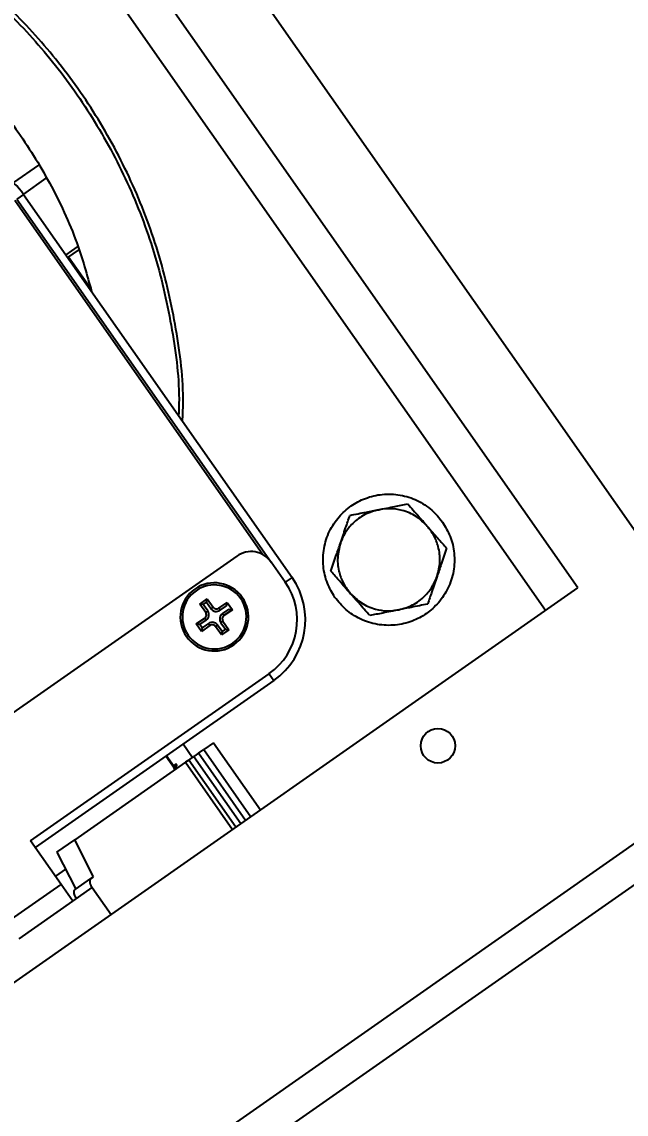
# Model space of a CAD drawing. Header units: millimetres. Extents: x 152904052 to 153933663, y 538271515 to 539240469.
# Drawn here: x 153452390.5 to 153452464.1, y 538569365.9 to 538569499 of the extents above; entities that cross this region are included whole.
import ezdxf
from ezdxf.enums import TextEntityAlignment as Align

# ---------------------------------------------------------------- set-up
doc = ezdxf.new("R2010")
doc.units = ezdxf.units.MM
doc.layers.add('POWR', color=5, linetype='Continuous')
doc.layers.add('TEXT', color=7, linetype='Continuous')
doc.styles.get("Standard").update_dxf_attribs({"font": 'Gulim.ttf'})

msp = doc.modelspace()

# ---------------------------------------------------------------- linework, layer by layer
at = {"layer": 'POWR', "color": 7}
for p, q in [((153451610.15, 538568795.17), (153453405.73, 538570052.45)), ((153452296.42, 538569677.95), (153452483.18, 538569411.24)), ((153452458.2, 538569430), (153452337.74, 538569602.02)), ((153452454.26, 538569427.25), (153452333.81, 538569599.27)), ((153452392.48, 538569481.53), (153452389.43, 538569479.39)), ((153452393.4, 538569479.92), (153452390.65, 538569478)), ((153452419.84, 538569434.04), (153452389.62, 538569477.2)), ((153452390.68, 538569477.95), (153452389.87, 538569477.38)), ((153452389.87, 538569477.38), (153452420.84, 538569433.14)), ((153452390.68, 538569477.95), (153452423.38, 538569431.26)), ((153452397.22, 538569471.55), (153452395.84, 538569470.58)), ((153452396.07, 538569470.25), (153452397.37, 538569471.16)), ((153452398.86, 538569466.45), (153452396.16, 538569470.31)), ((153452416.66, 538569433.88), (153452361.78, 538569395.45)), ((153452422.56, 538569430.68), (153452420.84, 538569433.14)), ((153452423.38, 538569431.26), (153452422.56, 538569430.68)), ((153452146.47, 538569211.73), (153452458.2, 538569430)), ((153452412.15, 538569428.03), (153452413.05, 538569428.66)), ((153452412.86, 538569427.01), (153452412.15, 538569428.03)), ((153452412.57, 538569427.96), (153452412.15, 538569428.03)), ((153452412.57, 538569427.96), (153452412.97, 538569428.24)), ((153452413.12, 538569427.18), (153452412.57, 538569427.96)), ((153452412.97, 538569428.24), (153452413.05, 538569428.66)), ((153452412.97, 538569428.24), (153452413.51, 538569427.46)), ((153452413.05, 538569428.66), (153452413.77, 538569427.64)), ((153452413.51, 538569427.46), (153452413.77, 538569427.64)), ((153452414.46, 538569427.52), (153452415.49, 538569428.23)), ((153452414.64, 538569427.27), (153452415.41, 538569427.81)), ((153452415.41, 538569427.81), (153452415.49, 538569428.23)), ((153452415.49, 538569428.23), (153452416.12, 538569427.33)), ((153452417.11, 538569428.7), (153452417.32, 538569428.84)), ((153452411.72, 538569425.6), (153452412.74, 538569426.31)), ((153452412.92, 538569426.06), (153452412.74, 538569426.31)), ((153452413.12, 538569427.18), (153452412.86, 538569427.01)), ((153452414.64, 538569427.27), (153452414.46, 538569427.52)), ((153452415.69, 538569427.41), (153452414.92, 538569426.87)), ((153452414.92, 538569426.87), (153452415.09, 538569426.62)), ((153452416.12, 538569427.33), (153452415.09, 538569426.62)), ((153452415.69, 538569427.41), (153452416.12, 538569427.33)), ((153452412.35, 538569424.69), (153452411.72, 538569425.6)), ((153452412.14, 538569425.52), (153452411.72, 538569425.6)), ((153452412.14, 538569425.52), (153452412.92, 538569426.06)), ((153452412.42, 538569425.12), (153452412.14, 538569425.52)), ((153452413.37, 538569425.41), (153452412.35, 538569424.69)), ((153452412.42, 538569425.12), (153452412.35, 538569424.69)), ((153452413.2, 538569425.66), (153452412.42, 538569425.12)), ((153452413.2, 538569425.66), (153452413.37, 538569425.41)), ((153452414.32, 538569425.46), (153452414.07, 538569425.29)), ((153452414.79, 538569424.26), (153452414.07, 538569425.29)), ((153452414.86, 538569424.69), (153452414.32, 538569425.46)), ((153452414.72, 538569425.74), (153452414.97, 538569425.92)), ((153452414.72, 538569425.74), (153452415.26, 538569424.97)), ((153452415.26, 538569424.97), (153452414.86, 538569424.69)), ((153452414.97, 538569425.92), (153452415.69, 538569424.9)), ((153452415.26, 538569424.97), (153452415.69, 538569424.9)), ((153452410.72, 538569424.23), (153452410.52, 538569424.08)), ((153452415.69, 538569424.9), (153452414.79, 538569424.26)), ((153452414.86, 538569424.69), (153452414.79, 538569424.26)), ((153452391.51, 538569399.18), (153452420.59, 538569419.54)), ((153452421.17, 538569418.72), (153452392.09, 538569398.36)), ((153452420.59, 538569419.54), (153452421.17, 538569418.72)), ((153451637.29, 538568819.18), (153452483.06, 538569411.4)), ((153452410.11, 538569410.98), (153452411.26, 538569409.34)), ((153452411.99, 538569409.85), (153452412.62, 538569410.29)), ((153452413.81, 538569411.13), (153452412.62, 538569410.29)), ((153452412.62, 538569410.29), (153452418.35, 538569402.1)), ((153452413.81, 538569411.13), (153452419.55, 538569402.94)), ((153452409.14, 538569407.86), (153452407.99, 538569409.5)), ((153452409.21, 538569407.91), (153452408.06, 538569409.55)), ((153452410.79, 538569409.01), (153452410.4, 538569408.74)), ((153452410.79, 538569409.01), (153452411.42, 538569409.45)), ((153452416.53, 538569400.82), (153452410.79, 538569409.01)), ((153452410.79, 538569409.01), (153452410.79, 538569409.01)), ((153452416.52, 538569400.82), (153452410.79, 538569409.01)), ((153452411.99, 538569409.85), (153452411.42, 538569409.45)), ((153452411.42, 538569409.45), (153452417.15, 538569401.26)), ((153452417.73, 538569401.66), (153452411.99, 538569409.85)), ((153452411.99, 538569409.85), (153452411.99, 538569409.85)), ((153452417.72, 538569401.66), (153452411.99, 538569409.85)), ((153452410.4, 538569408.74), (153452396.9, 538569399.29)), ((153452409.17, 538569408.49), (153452408.94, 538569408.29)), ((153452409.17, 538569408.49), (153452409.35, 538569408.57)), ((153452409.45, 538569408.08), (153452409.26, 538569408.08)), ((153452410.4, 538569408.74), (153452416.14, 538569400.55)), ((153452395.24, 538569393.86), (153452391.51, 538569399.18)), ((153452394.73, 538569397.77), (153452396.9, 538569399.29)), ((153452399.2, 538569394.79), (153452396.9, 538569399.29)), ((153452394.73, 538569397.77), (153452397.03, 538569393.27)), ((153452395.79, 538569395.7), (153452394.55, 538569394.84)), ((153452396.94, 538569393.22), (153452398.86, 538569394.56)), ((153452398.86, 538569394.56), (153452399.2, 538569394.79)), ((153452388.69, 538569389.27), (153452395.24, 538569393.86)), ((153452396.68, 538569391.81), (153452395.24, 538569393.86)), ((153452396.68, 538569391.81), (153452399.04, 538569393.46)), ((153452399.04, 538569393.46), (153452401.33, 538569390.18)), ((153452390.12, 538569387.22), (153452396.68, 538569391.81))]:
    msp.add_line(p, q, dxfattribs=at)
msp.add_circle((153452441.16, 538569410.75), 2.1, dxfattribs=at)
for centre, radius, start, end in [((153452383.31, 538569472.79), 9, 35, 125), ((153452418.38, 538569431.42), 3, 35, 125), ((153452413.92, 538569426.46), 4.15, 35, 215), ((153452413.92, 538569426.46), 3.9, 35, 215), ((153452416.01, 538569426.1), 8, 305, 35), ((153452416.01, 538569426.1), 9, 305, 35), ((153452413.92, 538569426.46), 4.15, 215, 35), ((153452413.92, 538569426.46), 3.9, 215, 35), ((153452414.17, 538569427.93), 0.5, 215, 305), ((153452412.45, 538569426.72), 0.5, 305, 35), ((153452412.45, 538569426.72), 0.807, 305, 35), ((153452414.17, 538569427.93), 0.807, 215, 305), ((153452415.38, 538569426.21), 0.807, 125, 215), ((153452415.38, 538569426.21), 0.5, 125, 215), ((153452413.66, 538569425), 0.807, 35, 125), ((153452413.66, 538569425), 0.5, 35, 125)]:
    msp.add_arc(centre, radius, start, end, dxfattribs=at)
for points, knots in [([(153452410.04, 538569450.31), (153452410.07, 538569451.03), (153452410.23, 538569454.78), (153452409.37, 538569461.58), (153452407.39, 538569470.52), (153452404.18, 538569479.13), (153452399.94, 538569487.17), (153452394.79, 538569494.5), (153452388.89, 538569500.93), (153452382.86, 538569506.22), (153452378.58, 538569508.95), (153452376.67, 538569510.17)], [0, 0, 0, 0, 0.030131, 0.157165, 0.285275, 0.413386, 0.54042, 0.665356, 0.787271, 0.905377, 1, 1, 1, 1]), ([(153452377.46, 538569509.04), (153452379, 538569508.06), (153452382.89, 538569505.56), (153452388.54, 538569500.57), (153452394.4, 538569494.18), (153452399.51, 538569486.91), (153452403.72, 538569478.92), (153452406.92, 538569470.38), (153452408.87, 538569461.5), (153452409.72, 538569454.97), (153452409.58, 538569451.48), (153452409.56, 538569450.99)], [0, 0, 0, 0, 0.078951, 0.200388, 0.325741, 0.454201, 0.584818, 0.716542, 0.848265, 0.978883, 1, 1, 1, 1]), ([(153452378.32, 538569497.98), (153452378.81, 538569497.61), (153452381.29, 538569495.78), (153452385.17, 538569491.76), (153452389.95, 538569485.94), (153452394, 538569479.34), (153452397.13, 538569472.7), (153452398.4, 538569468.13), (153452398.95, 538569466.14)], [0, 0, 0, 0, 0.047475, 0.239579, 0.431683, 0.632114, 0.839742, 1, 1, 1, 1]), ([(153452428.61, 538569428.84), (153452428.28, 538569429.4), (153452427.58, 538569430.58), (153452427.11, 538569432.65), (153452427.19, 538569434.83), (153452427.86, 538569436.92), (153452429.02, 538569438.68), (153452430.53, 538569440.05), (153452432.33, 538569441), (153452434.39, 538569441.49), (153452436.58, 538569441.41), (153452438.65, 538569440.73), (153452440.44, 538569439.59), (153452441.31, 538569438.53), (153452441.72, 538569438.02)], [0, 0, 0, 0, 0.0785035, 0.1626766, 0.25, 0.3373234, 0.4214965, 0.5, 0.5785035, 0.6626766, 0.75, 0.8373234, 0.9214965, 1, 1, 1, 1]), ([(153452433.96, 538569439.53), (153452434.6, 538569439.66), (153452435.8, 538569439.9), (153452436.95, 538569440.13), (153452437.48, 538569440.23)], [0, 0, 0, 0, 0.5429, 1, 1, 1, 1]), ([(153452439.85, 538569437.53), (153452439.42, 538569437.95), (153452438.54, 538569438.8), (153452436.94, 538569439.47), (153452435.37, 538569439.72), (153452434.42, 538569439.6), (153452433.96, 538569439.53)], [0, 0, 0, 0, 0.275731, 0.561042, 0.784269, 1, 1, 1, 1]), ([(153452437.48, 538569440.23), (153452437.93, 538569439.72), (153452438.71, 538569438.84), (153452439.51, 538569437.92), (153452439.85, 538569437.53)], [0, 0, 0, 0, 0.574451, 1, 1, 1, 1]), ([(153452433.96, 538569439.53), (153452433.38, 538569439.37), (153452432.2, 538569439.03), (153452430.82, 538569437.98), (153452429.82, 538569436.75), (153452429.45, 538569435.87), (153452429.27, 538569435.43)], [0, 0, 0, 0, 0.275731, 0.561042, 0.784269, 1, 1, 1, 1]), ([(153452429.27, 538569435.43), (153452429.49, 538569436.06), (153452429.88, 538569437.21), (153452430.26, 538569438.33), (153452430.43, 538569438.83)], [0, 0, 0, 0, 0.5429, 1, 1, 1, 1]), ([(153452430.43, 538569438.83), (153452431.1, 538569438.97), (153452432.25, 538569439.2), (153452433.45, 538569439.43), (153452433.96, 538569439.53)], [0, 0, 0, 0, 0.574451, 1, 1, 1, 1]), ([(153452441.72, 538569438.02), (153452442.06, 538569437.45), (153452442.76, 538569436.28), (153452443.22, 538569434.2), (153452443.15, 538569432.02), (153452442.47, 538569429.94), (153452441.31, 538569428.17), (153452439.8, 538569426.81), (153452438.01, 538569425.85), (153452435.95, 538569425.37), (153452433.76, 538569425.45), (153452431.68, 538569426.12), (153452429.89, 538569427.27), (153452429.03, 538569428.33), (153452428.61, 538569428.84)], [0, 0, 0, 0, 0.0785035, 0.1626766, 0.25, 0.3373234, 0.4214965, 0.5, 0.5785035, 0.6626766, 0.75, 0.8373234, 0.9214965, 1, 1, 1, 1]), ([(153452441.06, 538569431.42), (153452441.21, 538569432.01), (153452441.51, 538569433.2), (153452441.28, 538569434.92), (153452440.72, 538569436.4), (153452440.14, 538569437.16), (153452439.85, 538569437.53)], [0, 0, 0, 0, 0.2757314, 0.5610422, 0.7842685, 1, 1, 1, 1]), ([(153452439.85, 538569437.53), (153452440.29, 538569437.03), (153452441.09, 538569436.12), (153452441.87, 538569435.23), (153452442.22, 538569434.83)], [0, 0, 0, 0, 0.5429, 1, 1, 1, 1]), ([(153452428.12, 538569432.03), (153452428.33, 538569432.67), (153452428.71, 538569433.79), (153452429.11, 538569434.94), (153452429.27, 538569435.43)], [0, 0, 0, 0, 0.574451, 1, 1, 1, 1]), ([(153452429.27, 538569435.43), (153452429.13, 538569434.85), (153452428.83, 538569433.66), (153452429.05, 538569431.94), (153452429.62, 538569430.45), (153452430.2, 538569429.7), (153452430.48, 538569429.32)], [0, 0, 0, 0, 0.275731, 0.561042, 0.784269, 1, 1, 1, 1]), ([(153452442.22, 538569434.83), (153452442, 538569434.18), (153452441.62, 538569433.07), (153452441.23, 538569431.91), (153452441.06, 538569431.42)], [0, 0, 0, 0, 0.574451, 1, 1, 1, 1]), ([(153452430.48, 538569429.32), (153452430.05, 538569429.82), (153452429.25, 538569430.74), (153452428.47, 538569431.62), (153452428.12, 538569432.03)], [0, 0, 0, 0, 0.5429, 1, 1, 1, 1]), ([(153452436.38, 538569427.32), (153452436.96, 538569427.49), (153452438.14, 538569427.82), (153452439.51, 538569428.88), (153452440.52, 538569430.11), (153452440.88, 538569430.99), (153452441.06, 538569431.42)], [0, 0, 0, 0, 0.275731, 0.561042, 0.784269, 1, 1, 1, 1]), ([(153452441.06, 538569431.42), (153452440.85, 538569430.8), (153452440.46, 538569429.64), (153452440.08, 538569428.53), (153452439.91, 538569428.02)], [0, 0, 0, 0, 0.5429, 1, 1, 1, 1]), ([(153452430.48, 538569429.32), (153452430.92, 538569428.91), (153452431.8, 538569428.05), (153452433.4, 538569427.39), (153452434.97, 538569427.13), (153452435.91, 538569427.26), (153452436.38, 538569427.32)], [0, 0, 0, 0, 0.275731, 0.561042, 0.784269, 1, 1, 1, 1]), ([(153452432.85, 538569426.62), (153452432.41, 538569427.13), (153452431.63, 538569428.02), (153452430.83, 538569428.93), (153452430.48, 538569429.32)], [0, 0, 0, 0, 0.574451, 1, 1, 1, 1]), ([(153452439.91, 538569428.02), (153452439.24, 538569427.89), (153452438.08, 538569427.66), (153452436.89, 538569427.42), (153452436.38, 538569427.32)], [0, 0, 0, 0, 0.574451, 1, 1, 1, 1]), ([(153452436.38, 538569427.32), (153452435.73, 538569427.19), (153452434.54, 538569426.95), (153452433.38, 538569426.72), (153452432.85, 538569426.62)], [0, 0, 0, 0, 0.5429, 1, 1, 1, 1]), ([(153452408.92, 538569408.32), (153452408.93, 538569408.32), (153452408.96, 538569408.34), (153452409.04, 538569408.4), (153452409.11, 538569408.45), (153452409.17, 538569408.49)], [0, 0, 0, 0, 0.063595, 0.275437, 1, 1, 1, 1]), ([(153452408.94, 538569407.93), (153452409.03, 538569407.98), (153452409.2, 538569408.07), (153452409.29, 538569408.1), (153452409.26, 538569408.06), (153452409.26, 538569408.05)], [0, 0, 0, 0, 0.402272, 0.802406, 1, 1, 1, 1]), ([(153452409.33, 538569408.53), (153452409.33, 538569408.52), (153452409.32, 538569408.49), (153452409.18, 538569408.36), (153452409.01, 538569408.22), (153452409, 538569408.21)], [0, 0, 0, 0, 0.347668, 0.949092, 1, 1, 1, 1]), ([(153452409.22, 538569408.15), (153452409.24, 538569408.21), (153452409.29, 538569408.35), (153452409.34, 538569408.49), (153452409.36, 538569408.55)], [0, 0, 0, 0, 0.499894, 1, 1, 1, 1]), ([(153452398.86, 538569394.56), (153452398.81, 538569394.5), (153452398.72, 538569394.39), (153452398.74, 538569394.08), (153452398.85, 538569393.75), (153452398.98, 538569393.55), (153452399.04, 538569393.46)], [0, 0, 0, 0, 0.273241, 0.566326, 0.792171, 1, 1, 1, 1]), ([(153452397.12, 538569392.12), (153452397.07, 538569392.2), (153452396.97, 538569392.36), (153452396.86, 538569392.62), (153452396.81, 538569392.88), (153452396.83, 538569393.1), (153452396.91, 538569393.18), (153452396.94, 538569393.22)], [0, 0, 0, 0, 0.174736, 0.363548, 0.559692, 0.78787, 1, 1, 1, 1])]:
    msp.add_open_spline(points, degree=3, knots=knots, dxfattribs=at)

# ---------------------------------------------------------------- texts
at = {"layer": 'TEXT'}
msp.add_text('전기실#CD', height=4550, rotation=34.9999, dxfattribs=at).set_placement((153466474.48, 538561025.28), align=Align.CENTER)

doc.saveas('drawing.dxf')
